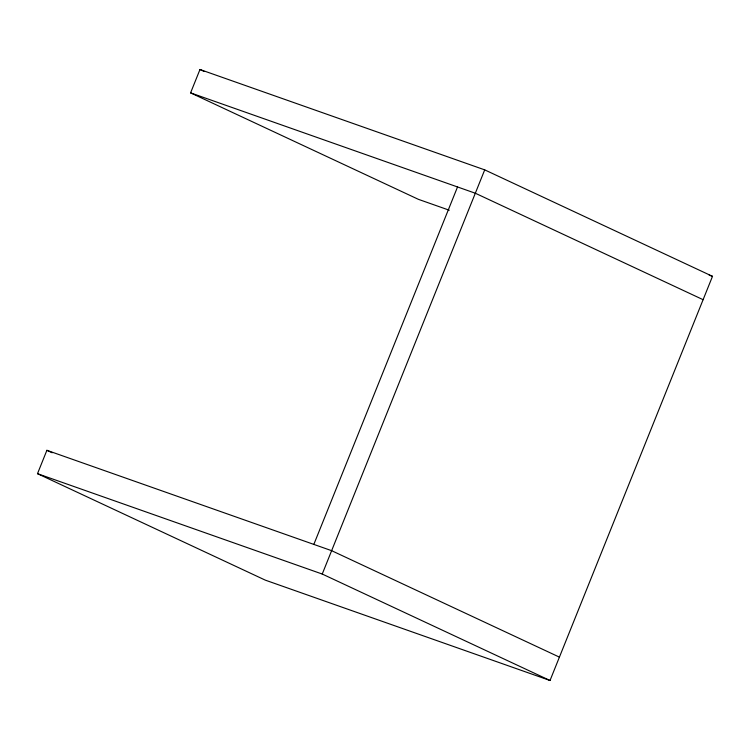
<?xml version="1.0" encoding="UTF-8"?>
<svg xmlns="http://www.w3.org/2000/svg" width="750" height="750" viewBox="0 0 750 750"><rect width="100%" height="100%" fill="white"/><g stroke="black" fill="none" stroke-linecap="round" stroke-linejoin="round"><path stroke-width="1.12" d="M449.269 210.216L418.369 199.322L190.584 92.869L199.978 69.506L484.716 169.866L712.5 276.328L550.022 680.494L265.284 580.134L37.5 473.672L46.894 450.309L331.631 550.678L559.416 657.131M313.837 544.406L457.528 186.956M550.022 680.494L322.238 574.041L484.716 169.866M709.191 275.156L712.5 276.328M190.584 92.869L475.322 193.228L703.106 299.691M37.5 473.672L322.238 574.041M199.978 69.506L204.216 71.484M46.894 450.309L52.191 452.784"/></g></svg>
